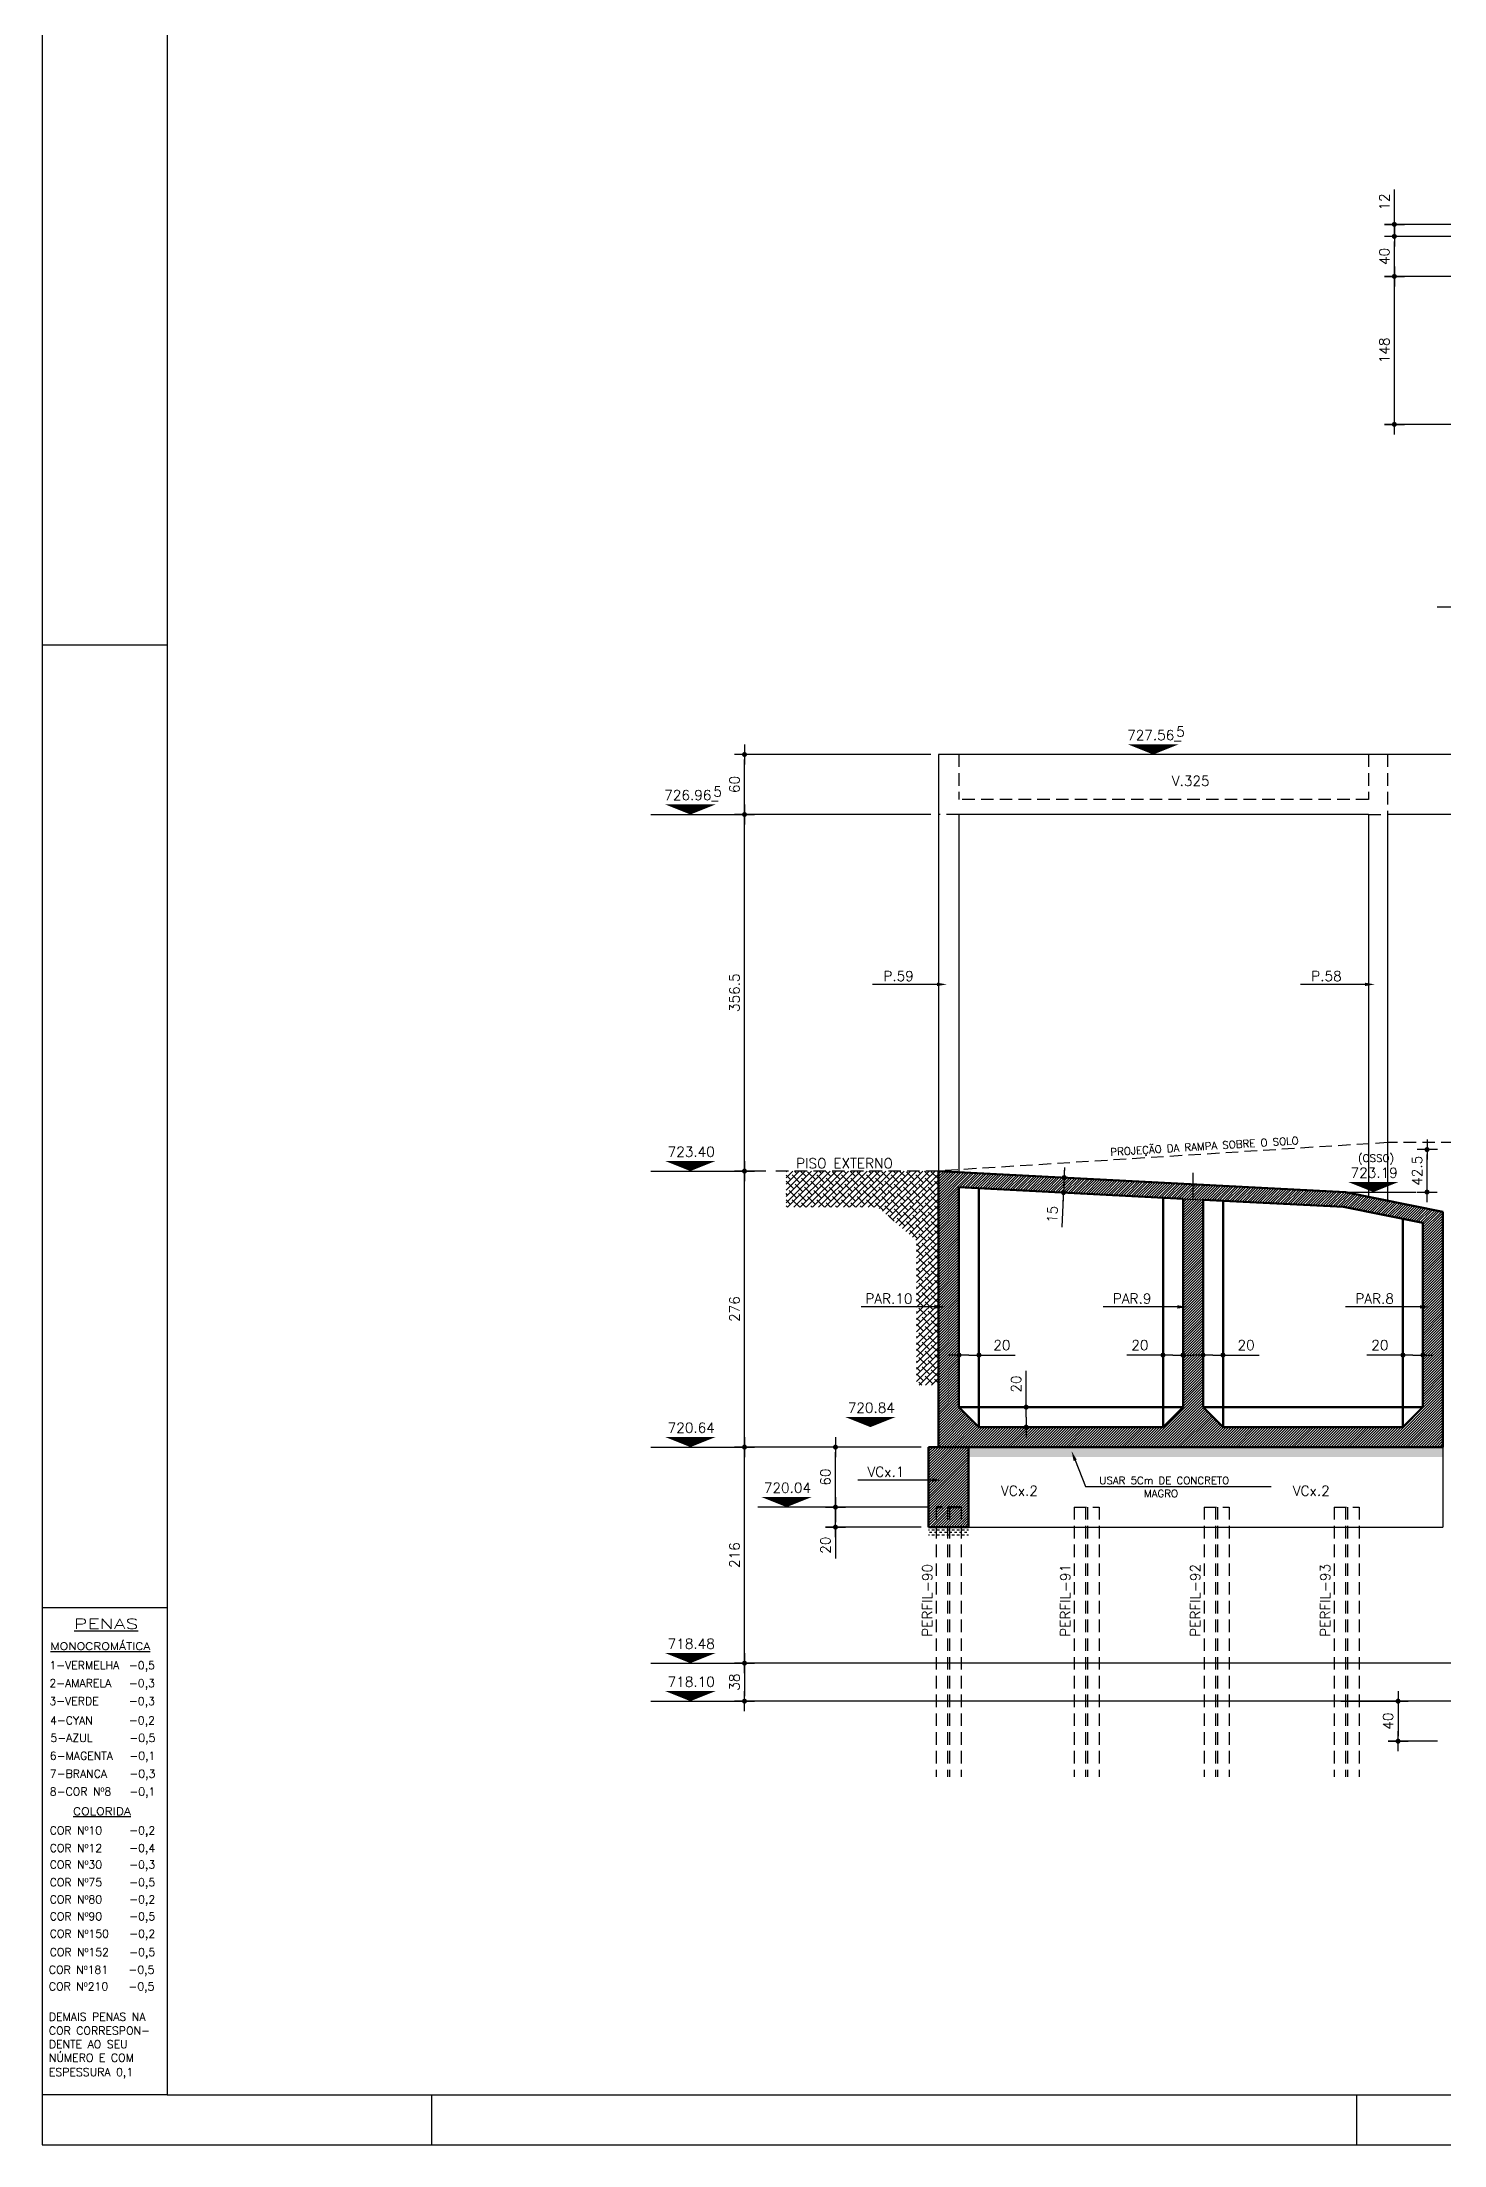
# Model space of a CAD drawing. Header units: inches. Extents: x 0 to 5940, y 0 to 4205.
# Drawn here: x 0 to 1402, y 0 to 2102 of the extents above; entities that cross this region are included whole.
import ezdxf
from ezdxf.enums import TextEntityAlignment as Align

# ---------------------------------------------------------------- set-up
doc = ezdxf.new("R2010")
doc.units = ezdxf.units.IN
doc.header["$LTSCALE"] = 50
doc.header["$MEASUREMENT"] = 0
doc.linetypes.add('HIDDEN', pattern=[0.375, 0.25, -0.125])
for name, color, linetype in [('CORTES', 2, 'Continuous'), ('COTA', 6, 'Continuous'), ('FOLHA', 7, 'Continuous'), ('NIVEL', 3, 'Continuous'), ('TEXTO', 3, 'Continuous'), ('TEXTO_PERFIL', 4, 'Continuous')]:
    doc.layers.add(name, color=color, linetype=linetype)
doc.styles.add('060CL', font='simplex.shx', dxfattribs={"height": 11.25})
doc.styles.add('ROMANS', font='romans.shx')
doc.dimstyles.new('COTA_50', dxfattribs={"dimscale": 5, "dimtxt": 2, "dimasz": 1, "dimexe": 2, "dimexo": 1.5, "dimgap": 1, "dimtad": 1, "dimzin": 12, "dimdsep": 46, "dimtxsty": 'ROMANS', "dimblk1": 'COTA', "dimblk2": 'COTA', "dimsah": 1, "dimcen": -4, "dimdle": 1.5, "dimclrd": 6, "dimclre": 6, "dimclrt": 3, "dimadec": 0, "dimazin": 0, "dimtfac": 1, "dimtofl": 0, "dimtmove": 0, "dimatfit": 3, "dimldrblk": 'COTA', "dimfxl": 1, "dimtolj": 1, "dimtzin": 12, "dimarcsym": 0})

# ---------------------------------------------------------------- blocks, each defined once
blk = doc.blocks.new('COTA')
at = {"layer": 'COTA'}
for p, q in [((2, 0), (-2, 0)), ((0, -2), (0, 2))]:
    blk.add_line(p, q, dxfattribs=at)
at = {"layer": 'COTA', "const_width": 0.5}
blk.add_lwpolyline([(-0.25, 0, 1), (0.25, 0, 1)], format="xyb", close=True, dxfattribs=at)
blk = doc.blocks.new('*D102')
at = {"layer": 'COTA', "color": 6, "lineweight": -2, "transparency": 16777216}
for p, q in [((984.3, 742.7), (984.3, 773.9)), ((987, 737.7), (994.3, 737.7)), ((987, 717.7), (994.3, 717.7)), ((984.3, 712.7), (984.3, 707.7))]:
    blk.add_line(p, q, dxfattribs=at)
at = {"layer": 'Defpoints', "color": 0, "transparency": 16777216}
for p in [(979.5, 737.7), (984.3, 737.7), (979.5, 717.7)]:
    blk.add_point(p, dxfattribs=at)
at = {"layer": 'COTA', "color": 6, "lineweight": -2, "transparency": 16777216, "xscale": 5, "yscale": 5, "zscale": 5}
for p, rotation in [((984.3, 737.7), 270), ((984.3, 717.7), 90)]:
    blk.add_blockref('COTA', p, dxfattribs=dict(at, rotation=rotation))
at = {"layer": 'COTA', "color": 3, "transparency": 16777216, "insert": (974.3, 760.8), "char_height": 10, "attachment_point": 5, "rotation": 90, "style": 'ROMANS'}
blk.add_mtext('\\A1;20', dxfattribs=at)
blk = doc.blocks.new('*D103')
at = {"layer": 'COTA', "color": 6, "lineweight": -2, "transparency": 16777216}
for p, q in [((917.1, 795.8), (917.1, 799.7)), ((937.1, 795.8), (937.1, 799.7)), ((912.1, 789.7), (907.1, 789.7)), ((942.1, 789.7), (973.2, 789.7))]:
    blk.add_line(p, q, dxfattribs=at)
at = {"layer": 'Defpoints', "color": 0, "transparency": 16777216}
for p in [(917.1, 788.3), (937.1, 789.7), (937.1, 788.3)]:
    blk.add_point(p, dxfattribs=at)
at = {"layer": 'COTA', "color": 6, "lineweight": -2, "transparency": 16777216, "xscale": 5, "yscale": 5, "zscale": 5}
blk.add_blockref('COTA', (917.1, 789.7), dxfattribs=at)
at = {"layer": 'COTA', "color": 6, "lineweight": -2, "transparency": 16777216, "xscale": 5, "yscale": 5, "zscale": 5, "rotation": 180}
blk.add_blockref('COTA', (937.1, 789.7), dxfattribs=at)
at = {"layer": 'COTA', "color": 3, "transparency": 16777216, "insert": (960.1, 799.7), "char_height": 10, "attachment_point": 5, "style": 'ROMANS'}
blk.add_mtext('\\A1;20', dxfattribs=at)
blk = doc.blocks.new('*D104')
at = {"layer": 'COTA', "color": 6, "lineweight": -2, "transparency": 16777216}
for p, q in [((1161.2, 795.8), (1161.2, 799.7)), ((1181.2, 795.8), (1181.2, 799.7)), ((1156.2, 789.7), (1151.2, 789.7)), ((1186.2, 789.7), (1217.4, 789.7))]:
    blk.add_line(p, q, dxfattribs=at)
at = {"layer": 'Defpoints', "color": 0, "transparency": 16777216}
for p in [(1161.2, 788.3), (1181.2, 789.7), (1181.2, 788.3)]:
    blk.add_point(p, dxfattribs=at)
at = {"layer": 'COTA', "color": 6, "lineweight": -2, "transparency": 16777216, "xscale": 5, "yscale": 5, "zscale": 5}
blk.add_blockref('COTA', (1161.2, 789.7), dxfattribs=at)
at = {"layer": 'COTA', "color": 6, "lineweight": -2, "transparency": 16777216, "xscale": 5, "yscale": 5, "zscale": 5, "rotation": 180}
blk.add_blockref('COTA', (1181.2, 789.7), dxfattribs=at)
at = {"layer": 'COTA', "color": 3, "transparency": 16777216, "insert": (1204.3, 799.7), "char_height": 10, "attachment_point": 5, "style": 'ROMANS'}
blk.add_mtext('\\A1;20', dxfattribs=at)
blk = doc.blocks.new('*D105')
at = {"layer": 'COTA', "color": 6, "lineweight": -2, "transparency": 16777216}
for p, q in [((1121.2, 787.6), (1121.2, 799.7)), ((1141.2, 787.6), (1141.2, 799.7)), ((1116.2, 789.7), (1085, 789.7)), ((1146.2, 789.7), (1151.2, 789.7))]:
    blk.add_line(p, q, dxfattribs=at)
at = {"layer": 'Defpoints', "color": 0, "transparency": 16777216}
for p in [(1121.2, 789.7), (1121.2, 780.1), (1141.2, 780.1)]:
    blk.add_point(p, dxfattribs=at)
at = {"layer": 'COTA', "color": 6, "lineweight": -2, "transparency": 16777216, "xscale": 5, "yscale": 5, "zscale": 5}
blk.add_blockref('COTA', (1121.2, 789.7), dxfattribs=at)
at = {"layer": 'COTA', "color": 6, "lineweight": -2, "transparency": 16777216, "xscale": 5, "yscale": 5, "zscale": 5, "rotation": 180}
blk.add_blockref('COTA', (1141.2, 789.7), dxfattribs=at)
at = {"layer": 'COTA', "color": 3, "transparency": 16777216, "insert": (1098.1, 799.7), "char_height": 10, "attachment_point": 5, "style": 'ROMANS'}
blk.add_mtext('\\A1;20', dxfattribs=at)
blk = doc.blocks.new('*D106')
at = {"layer": 'COTA', "color": 6, "lineweight": -2, "transparency": 16777216}
for p, q in [((1361.2, 787.6), (1361.2, 799.7)), ((1381.2, 787.6), (1381.2, 799.7)), ((1356.2, 789.7), (1325, 789.7)), ((1386.2, 789.7), (1391.2, 789.7))]:
    blk.add_line(p, q, dxfattribs=at)
at = {"layer": 'Defpoints', "color": 0, "transparency": 16777216}
for p in [(1361.2, 789.7), (1361.2, 780.1), (1381.2, 780.1)]:
    blk.add_point(p, dxfattribs=at)
at = {"layer": 'COTA', "color": 6, "lineweight": -2, "transparency": 16777216, "xscale": 5, "yscale": 5, "zscale": 5}
blk.add_blockref('COTA', (1361.2, 789.7), dxfattribs=at)
at = {"layer": 'COTA', "color": 6, "lineweight": -2, "transparency": 16777216, "xscale": 5, "yscale": 5, "zscale": 5, "rotation": 180}
blk.add_blockref('COTA', (1381.2, 789.7), dxfattribs=at)
at = {"layer": 'COTA', "color": 3, "transparency": 16777216, "insert": (1338.1, 799.7), "char_height": 10, "attachment_point": 5, "style": 'ROMANS'}
blk.add_mtext('\\A1;20', dxfattribs=at)
blk = doc.blocks.new('*D116')
at = {"layer": 'COTA', "color": 6, "lineweight": -2, "transparency": 16777216}
for p, q in [((1430.7, 481.7), (692.6, 481.7)), ((702.6, 476.7), (702.6, 448.7)), ((1430.7, 443.7), (692.6, 443.7))]:
    blk.add_line(p, q, dxfattribs=at)
at = {"layer": 'Defpoints', "color": 0, "transparency": 16777216}
for p in [(1438.2, 481.7), (702.6, 443.7), (1438.2, 443.7)]:
    blk.add_point(p, dxfattribs=at)
at = {"layer": 'COTA', "color": 6, "lineweight": -2, "transparency": 16777216, "xscale": 5, "yscale": 5, "zscale": 5}
for p, rotation in [((702.6, 481.7), 90), ((702.6, 443.7), 270)]:
    blk.add_blockref('COTA', p, dxfattribs=dict(at, rotation=rotation))
at = {"layer": 'COTA', "color": 3, "transparency": 16777216, "insert": (692.6, 462.7), "char_height": 10, "attachment_point": 5, "rotation": 90, "style": 'ROMANS'}
blk.add_mtext('\\A1;38', dxfattribs=at)
blk = doc.blocks.new('*D117')
at = {"layer": 'COTA', "color": 6, "lineweight": -2, "transparency": 16777216}
for p, q in [((879.3, 697.7), (692.6, 697.7)), ((702.6, 486.7), (702.6, 692.7)), ((1423.2, 481.7), (692.6, 481.7))]:
    blk.add_line(p, q, dxfattribs=at)
at = {"layer": 'Defpoints', "color": 0, "transparency": 16777216}
for p in [(702.6, 697.7), (886.8, 697.7), (1430.7, 481.7)]:
    blk.add_point(p, dxfattribs=at)
at = {"layer": 'COTA', "color": 6, "lineweight": -2, "transparency": 16777216, "xscale": 5, "yscale": 5, "zscale": 5}
for p, rotation in [((702.6, 697.7), 90), ((702.6, 481.7), 270)]:
    blk.add_blockref('COTA', p, dxfattribs=dict(at, rotation=rotation))
at = {"layer": 'COTA', "color": 3, "transparency": 16777216, "insert": (692.6, 589.7), "char_height": 10, "attachment_point": 5, "rotation": 90, "style": 'ROMANS'}
blk.add_mtext('\\A1;216', dxfattribs=at)
blk = doc.blocks.new('*D118')
at = {"layer": 'COTA', "color": 6, "lineweight": -2, "transparency": 16777216}
for p, q in [((724, 973.7), (692.6, 973.7)), ((702.6, 702.7), (702.6, 968.7)), ((879.3, 697.7), (692.6, 697.7))]:
    blk.add_line(p, q, dxfattribs=at)
at = {"layer": 'Defpoints', "color": 0, "transparency": 16777216}
for p in [(702.6, 973.7), (731.5, 973.7), (886.8, 697.7)]:
    blk.add_point(p, dxfattribs=at)
at = {"layer": 'COTA', "color": 6, "lineweight": -2, "transparency": 16777216, "xscale": 5, "yscale": 5, "zscale": 5}
for p, rotation in [((702.6, 973.7), 90), ((702.6, 697.7), 270)]:
    blk.add_blockref('COTA', p, dxfattribs=dict(at, rotation=rotation))
at = {"layer": 'COTA', "color": 3, "transparency": 16777216, "insert": (692.6, 835.7), "char_height": 10, "attachment_point": 5, "rotation": 90, "style": 'ROMANS'}
blk.add_mtext('\\A1;276', dxfattribs=at)
blk = doc.blocks.new('*D119')
at = {"layer": 'COTA', "color": 6, "lineweight": -2, "transparency": 16777216}
for p, q in [((1022.7, 972.2), (1023, 977.2)), ((1021.4, 947.2), (1019.9, 917.5)), ((1024.6, 952.1), (1031.7, 951.7)), ((1025.4, 967.1), (1032.4, 966.7))]:
    blk.add_line(p, q, dxfattribs=at)
at = {"layer": 'Defpoints', "color": 0, "transparency": 16777216}
for p in [(1017.9, 967.4), (1017.1, 952.5), (1021.7, 952.2)]:
    blk.add_point(p, dxfattribs=at)
at = {"layer": 'COTA', "color": 6, "lineweight": -2, "transparency": 16777216, "xscale": 5, "yscale": 5, "zscale": 5}
for p, rotation in [((1022.4, 967.2), 267.0470527265151), ((1021.7, 952.2), 87.0470527265151)]:
    blk.add_blockref('COTA', p, dxfattribs=dict(at, rotation=rotation))
at = {"layer": 'COTA', "color": 3, "transparency": 16777216, "insert": (1010.5, 930.4), "char_height": 10, "attachment_point": 5, "rotation": 87.0471, "style": 'ROMANS'}
blk.add_mtext('\\A1;15', dxfattribs=at)
blk = doc.blocks.new('*D120')
at = {"layer": 'COTA', "color": 6, "lineweight": -2, "transparency": 16777216}
for p, q in [((1299.2, 443.7), (1366.3, 443.7)), ((1356.3, 438.7), (1356.3, 408.7)), ((1395.7, 403.7), (1346.3, 403.7))]:
    blk.add_line(p, q, dxfattribs=at)
at = {"layer": 'Defpoints', "color": 0, "transparency": 16777216}
for p in [(1291.7, 443.7), (1356.3, 403.7), (1403.2, 403.7)]:
    blk.add_point(p, dxfattribs=at)
at = {"layer": 'COTA', "color": 6, "lineweight": -2, "transparency": 16777216, "xscale": 5, "yscale": 5, "zscale": 5}
for p, rotation in [((1356.3, 443.7), 90), ((1356.3, 403.7), 270)]:
    blk.add_blockref('COTA', p, dxfattribs=dict(at, rotation=rotation))
at = {"layer": 'COTA', "color": 3, "transparency": 16777216, "insert": (1346.3, 423.7), "char_height": 10, "attachment_point": 5, "rotation": 90, "style": 'ROMANS'}
blk.add_mtext('\\A1;40', dxfattribs=at)
blk = doc.blocks.new('*D123')
at = {"layer": 'COTA', "color": 6, "lineweight": -2, "transparency": 16777216}
for p, q in [((1395.7, 995.2), (1375.3, 995.2)), ((1385.3, 957.7), (1385.3, 990.2)), ((1381.9, 952.7), (1395.3, 952.7))]:
    blk.add_line(p, q, dxfattribs=at)
at = {"layer": 'Defpoints', "color": 0, "transparency": 16777216}
for p in [(1385.3, 995.2), (1403.2, 995.2), (1374.4, 952.7)]:
    blk.add_point(p, dxfattribs=at)
at = {"layer": 'COTA', "color": 6, "lineweight": -2, "transparency": 16777216, "xscale": 5, "yscale": 5, "zscale": 5}
for p, rotation in [((1385.3, 995.2), 90), ((1385.3, 952.7), 270)]:
    blk.add_blockref('COTA', p, dxfattribs=dict(at, rotation=rotation))
at = {"layer": 'COTA', "color": 3, "transparency": 16777216, "insert": (1375.3, 974), "char_height": 10, "attachment_point": 5, "rotation": 90, "style": 'ROMANS'}
blk.add_mtext('\\A1;42.5', dxfattribs=at)
blk = doc.blocks.new('*D126')
at = {"layer": 'COTA', "color": 6, "lineweight": -2, "transparency": 16777216}
for p, q in [((889, 1330.2), (692.6, 1330.2)), ((702.6, 978.7), (702.6, 1325.2)), ((724, 973.7), (692.6, 973.7))]:
    blk.add_line(p, q, dxfattribs=at)
at = {"layer": 'Defpoints', "color": 0, "transparency": 16777216}
for p in [(702.6, 1330.2), (896.5, 1330.2), (731.5, 973.7)]:
    blk.add_point(p, dxfattribs=at)
at = {"layer": 'COTA', "color": 6, "lineweight": -2, "transparency": 16777216, "xscale": 5, "yscale": 5, "zscale": 5}
for p, rotation in [((702.6, 1330.2), 90), ((702.6, 973.7), 270)]:
    blk.add_blockref('COTA', p, dxfattribs=dict(at, rotation=rotation))
at = {"layer": 'COTA', "color": 3, "transparency": 16777216, "insert": (692.6, 1152), "char_height": 10, "attachment_point": 5, "rotation": 90, "style": 'ROMANS'}
blk.add_mtext('\\A1;356.5', dxfattribs=at)
blk = doc.blocks.new('*D127')
at = {"layer": 'COTA', "color": 6, "lineweight": -2, "transparency": 16777216}
for p, q in [((889, 1390.2), (692.6, 1390.2)), ((702.6, 1335.2), (702.6, 1385.2)), ((889, 1330.2), (692.6, 1330.2))]:
    blk.add_line(p, q, dxfattribs=at)
at = {"layer": 'Defpoints', "color": 0, "transparency": 16777216}
for p in [(702.6, 1390.2), (896.5, 1390.2), (896.5, 1330.2)]:
    blk.add_point(p, dxfattribs=at)
at = {"layer": 'COTA', "color": 6, "lineweight": -2, "transparency": 16777216, "xscale": 5, "yscale": 5, "zscale": 5}
for p, rotation in [((702.6, 1390.2), 90), ((702.6, 1330.2), 270)]:
    blk.add_blockref('COTA', p, dxfattribs=dict(at, rotation=rotation))
at = {"layer": 'COTA', "color": 3, "transparency": 16777216, "insert": (692.6, 1360.2), "char_height": 10, "attachment_point": 5, "rotation": 90, "style": 'ROMANS'}
blk.add_mtext('\\A1;60', dxfattribs=at)
blk = doc.blocks.new('*D145')
at = {"layer": 'COTA', "color": 6, "lineweight": -2, "transparency": 16777216}
for p, q in [((1465.1, 1868.2), (1342.6, 1868.2)), ((1352.6, 1725.2), (1352.6, 1863.2)), ((1515.3, 1720.2), (1342.6, 1720.2))]:
    blk.add_line(p, q, dxfattribs=at)
at = {"layer": 'Defpoints', "color": 0, "transparency": 16777216}
for p in [(1352.6, 1868.2), (1472.6, 1868.2), (1522.8, 1720.2)]:
    blk.add_point(p, dxfattribs=at)
at = {"layer": 'COTA', "color": 6, "lineweight": -2, "transparency": 16777216, "xscale": 5, "yscale": 5, "zscale": 5}
for p, rotation in [((1352.6, 1868.2), 90), ((1352.6, 1720.2), 270)]:
    blk.add_blockref('COTA', p, dxfattribs=dict(at, rotation=rotation))
at = {"layer": 'COTA', "color": 3, "transparency": 16777216, "insert": (1342.6, 1794.2), "char_height": 10, "attachment_point": 5, "rotation": 90, "style": 'ROMANS'}
blk.add_mtext('\\A1;148', dxfattribs=at)
blk = doc.blocks.new('*D146')
at = {"layer": 'COTA', "color": 6, "lineweight": -2, "transparency": 16777216}
for p, q in [((1447.1, 1908.2), (1342.6, 1908.2)), ((1352.6, 1873.2), (1352.6, 1903.2)), ((1465.1, 1868.2), (1342.6, 1868.2))]:
    blk.add_line(p, q, dxfattribs=at)
at = {"layer": 'Defpoints', "color": 0, "transparency": 16777216}
for p in [(1352.6, 1908.2), (1454.6, 1908.2), (1472.6, 1868.2)]:
    blk.add_point(p, dxfattribs=at)
at = {"layer": 'COTA', "color": 6, "lineweight": -2, "transparency": 16777216, "xscale": 5, "yscale": 5, "zscale": 5}
for p, rotation in [((1352.6, 1908.2), 90), ((1352.6, 1868.2), 270)]:
    blk.add_blockref('COTA', p, dxfattribs=dict(at, rotation=rotation))
at = {"layer": 'COTA', "color": 3, "transparency": 16777216, "insert": (1342.6, 1888.2), "char_height": 10, "attachment_point": 5, "rotation": 90, "style": 'ROMANS'}
blk.add_mtext('\\A1;40', dxfattribs=at)
blk = doc.blocks.new('*D147')
at = {"layer": 'COTA', "color": 6, "lineweight": -2, "transparency": 16777216}
for p, q in [((1352.6, 1925.2), (1352.6, 1955)), ((1425.3, 1920.2), (1342.6, 1920.2)), ((1384.2, 1908.2), (1342.6, 1908.2)), ((1352.6, 1903.2), (1352.6, 1898.2))]:
    blk.add_line(p, q, dxfattribs=at)
at = {"layer": 'Defpoints', "color": 0, "transparency": 16777216}
for p in [(1352.6, 1920.2), (1432.8, 1920.2), (1391.7, 1908.2)]:
    blk.add_point(p, dxfattribs=at)
at = {"layer": 'COTA', "color": 6, "lineweight": -2, "transparency": 16777216, "xscale": 5, "yscale": 5, "zscale": 5}
for p, rotation in [((1352.6, 1920.2), 270), ((1352.6, 1908.2), 90)]:
    blk.add_blockref('COTA', p, dxfattribs=dict(at, rotation=rotation))
at = {"layer": 'COTA', "color": 3, "transparency": 16777216, "insert": (1342.6, 1942.6), "char_height": 10, "attachment_point": 5, "rotation": 90, "style": 'ROMANS'}
blk.add_mtext('\\A1;12', dxfattribs=at)
blk = doc.blocks.new('*D199')
at = {"layer": 'COTA', "color": 6, "lineweight": -2, "transparency": 16777216}
for p, q in [((795.8, 697.7), (783.6, 697.7)), ((793.6, 642.7), (793.6, 692.7)), ((886.8, 637.7), (783.6, 637.7))]:
    blk.add_line(p, q, dxfattribs=at)
at = {"layer": 'Defpoints', "color": 0, "transparency": 16777216}
for p in [(793.6, 697.7), (803.3, 697.7), (894.3, 637.7)]:
    blk.add_point(p, dxfattribs=at)
at = {"layer": 'COTA', "color": 6, "lineweight": -2, "transparency": 16777216, "xscale": 5, "yscale": 5, "zscale": 5}
for p, rotation in [((793.6, 697.7), 90), ((793.6, 637.7), 270)]:
    blk.add_blockref('COTA', p, dxfattribs=dict(at, rotation=rotation))
at = {"layer": 'COTA', "color": 3, "transparency": 16777216, "insert": (783.6, 667.7), "char_height": 10, "attachment_point": 5, "rotation": 90, "style": 'ROMANS'}
blk.add_mtext('\\A1;60', dxfattribs=at)
blk = doc.blocks.new('*D200')
at = {"layer": 'COTA', "color": 6, "lineweight": -2, "transparency": 16777216}
for p, q in [((886.8, 637.7), (783.6, 637.7)), ((793.6, 632.7), (793.6, 622.7)), ((879.3, 617.7), (783.6, 617.7)), ((793.6, 617.7), (793.6, 586.5))]:
    blk.add_line(p, q, dxfattribs=at)
at = {"layer": 'Defpoints', "color": 0, "transparency": 16777216}
for p in [(894.3, 637.7), (793.6, 617.7), (886.8, 617.7)]:
    blk.add_point(p, dxfattribs=at)
at = {"layer": 'COTA', "color": 6, "lineweight": -2, "transparency": 16777216, "xscale": 5, "yscale": 5, "zscale": 5}
for p, rotation in [((793.6, 637.7), 90), ((793.6, 617.7), 270)]:
    blk.add_blockref('COTA', p, dxfattribs=dict(at, rotation=rotation))
at = {"layer": 'COTA', "color": 3, "transparency": 16777216, "insert": (783.6, 599.6), "char_height": 10, "attachment_point": 5, "rotation": 90, "style": 'ROMANS'}
blk.add_mtext('\\A1;20', dxfattribs=at)

msp = doc.modelspace()

# ---------------------------------------------------------------- hatches: boundary and pattern name
at = {"layer": 'CORTES'}
h = msp.add_hatch(dxfattribs=at)
h.set_pattern_fill('ANSI38', color=253, scale=35)
h.set_pattern_definition([(45, (-20281.5175, 14211.9258), (-3.0935922, 3.0935922), []), (135, (-20281.5175, 14211.9258), (-9.2807765, 3.0935922), [10.9375, -6.5625])])
h.paths.add_polyline_path([(896.542, 973.702), (744.187, 973.702), (744.187, 937.482), (836.125, 937.482), (874.79, 904.001), (874.79, 759.773), (896.542, 759.773)])
h = msp.add_hatch(dxfattribs=at)
h.set_pattern_fill('ANSI31', color=252, scale=15)
h.paths.add_polyline_path([(896.542, 973.702), (896.542, 697.702), (1401.229, 697.702), (1401.229, 933.102), (1303.643, 952.702)])
h.paths.add_polyline_path([(1141.229, 946.06), (1141.229, 737.702), (1121.229, 717.702), (937.054, 717.702), (917.054, 737.702), (917.054, 957.624)], flags=16)
h.paths.add_polyline_path([(1161.229, 945.028), (1301.77, 937.778), (1381.229, 921.819), (1381.229, 737.702), (1361.229, 717.702), (1181.229, 717.702), (1161.229, 737.702)], flags=16)
h.paths.add_polyline_path([(1193.729, 792.156), (1214.919, 792.156), (1214.919, 807.156), (1193.729, 807.156)], flags=8)
h.paths.add_polyline_path([(1327.538, 792.156), (1348.729, 792.156), (1348.729, 807.156), (1327.538, 807.156)], flags=8)
h.paths.add_polyline_path([(949.554, 792.156), (970.745, 792.156), (970.745, 807.156), (949.554, 807.156)], flags=8)
h.paths.add_polyline_path([(981.827, 750.202), (981.827, 771.392), (966.827, 771.392), (966.827, 750.202)], flags=8)
h.paths.add_polyline_path([(1087.538, 792.156), (1108.729, 792.156), (1108.729, 807.156), (1087.538, 807.156)], flags=8)
h.paths.add_polyline_path([(1017.516, 920.137), (1018.534, 939.872), (1003.554, 940.645), (1002.536, 920.909)], flags=8)
h.paths.add_polyline_path([(1312.196, 837.88), (1312.196, 854.546), (1358.386, 854.546), (1358.386, 837.88)], flags=8)
h.paths.add_polyline_path([(1069.653, 837.88), (1069.653, 854.546), (1115.367, 854.546), (1115.367, 837.88)], flags=8)
h = msp.add_hatch(dxfattribs=at)
h.set_pattern_fill('ANSI31', color=252, scale=15)
h.paths.add_polyline_path([(926.798, 697.702), (886.798, 697.702), (886.798, 617.702), (894.298, 617.702), (894.298, 637.702), (919.298, 637.702), (919.298, 617.702), (926.798, 617.702)])
h.paths.add_polyline_path([(919.298, 637.702), (907.798, 637.702), (907.798, 617.702), (919.298, 617.702)], flags=17)
h.paths.add_polyline_path([(907.798, 637.702), (905.798, 637.702), (905.798, 617.702), (907.798, 617.702)], flags=17)
h.paths.add_polyline_path([(905.798, 637.702), (894.298, 637.702), (894.298, 617.702), (905.798, 617.702)], flags=17)
h = msp.add_hatch(dxfattribs=at)
h.set_pattern_fill('DASH', color=8, scale=20, style=0)
h.paths.add_polyline_path([(1401.229, 697.702), (926.798, 697.702), (926.798, 687.702), (1401.229, 687.702)])
h = msp.add_hatch(dxfattribs=at)
h.set_pattern_fill('DASH', color=8, scale=20, style=0)
h.paths.add_polyline_path([(926.798, 617.702), (886.798, 617.702), (886.798, 607.702), (926.798, 607.702)])

# ---------------------------------------------------------------- linework, layer by layer
at = {"layer": 'CORTES', "color": 8}
for p, q in [((896.542, 1390.202), (896.542, 973.702)), ((1472.73, 1390.202), (896.542, 1390.202)), ((1326.731, 1330.202), (917.054, 1330.202)), ((917.054, 1330.202), (917.054, 972.644)), ((1326.731, 1330.202), (1326.731, 948.064)), ((1472.73, 1330.202), (1345.731, 1330.202)), ((1345.731, 1330.202), (1345.731, 944.248))]:
    msp.add_line(p, q, dxfattribs=at)
at = {"layer": 'CORTES', "color": 8, "linetype": 'HIDDEN'}
for p, q in [((917.054, 1390.202), (917.054, 1345.202)), ((1326.731, 1390.202), (1326.731, 1345.202)), ((1345.731, 1390.202), (1345.731, 1330.202)), ((917.054, 1330.202), (896.542, 1330.202)), ((1326.731, 1345.202), (917.054, 1345.202)), ((1326.731, 1330.202), (1345.731, 1330.202)), ((1346.229, 1002.202), (896.542, 973.702)), ((1449.379, 1002.202), (1346.229, 1002.202)), ((894.298, 637.702), (894.298, 368.04)), ((905.798, 637.702), (905.798, 368.04)), ((907.798, 637.702), (907.798, 368.04)), ((919.298, 637.702), (919.298, 368.04)), ((1032.31, 637.702), (1032.31, 368.04)), ((1032.31, 637.702), (1057.31, 637.702)), ((1043.81, 637.702), (1043.81, 368.04)), ((1045.81, 637.702), (1045.81, 368.04)), ((1057.31, 637.702), (1057.31, 368.04)), ((1162.31, 637.702), (1162.31, 368.04)), ((1162.31, 637.702), (1187.31, 637.702)), ((1173.81, 637.702), (1173.81, 368.04)), ((1175.81, 637.702), (1175.81, 368.04)), ((1187.31, 637.702), (1187.31, 368.04)), ((1292.31, 637.702), (1292.31, 368.04)), ((1292.31, 637.702), (1317.31, 637.702)), ((1303.81, 637.702), (1303.81, 368.04)), ((1305.81, 637.702), (1305.81, 368.04)), ((1317.31, 637.702), (1317.31, 368.04))]:
    msp.add_line(p, q, dxfattribs=at)
at = {"layer": 'CORTES', "color": 1, "linetype": 'HIDDEN'}
msp.add_line((896.542, 973.702), (731.478, 973.702), dxfattribs=at)
at = {"layer": 'CORTES', "color": 1, "linetype": 'Continuous', "lineweight": 50}
for p, q in [((896.542, 973.702), (896.542, 697.702)), ((896.542, 973.702), (1303.643, 952.702)), ((917.054, 957.624), (917.054, 737.702)), ((917.054, 957.624), (1141.229, 946.06)), ((1303.643, 952.702), (1401.229, 933.102)), ((1141.229, 946.06), (1141.229, 737.702)), ((1161.229, 945.028), (1161.229, 737.702)), ((1161.229, 945.028), (1301.77, 937.778)), ((1301.77, 937.778), (1381.229, 921.819)), ((1401.229, 933.102), (1401.229, 697.702)), ((1381.229, 921.819), (1381.229, 737.702)), ((917.054, 737.702), (937.054, 717.702)), ((1141.229, 737.702), (1121.229, 717.702)), ((1161.229, 737.702), (1181.229, 717.702)), ((1381.229, 737.702), (1361.229, 717.702)), ((1121.229, 717.702), (937.054, 717.702)), ((1361.229, 717.702), (1181.229, 717.702)), ((1401.229, 697.702), (886.798, 697.702)), ((886.798, 697.702), (886.798, 617.702)), ((926.798, 697.702), (926.798, 617.702)), ((926.798, 617.702), (886.798, 617.702))]:
    msp.add_line(p, q, dxfattribs=at)
at = {"layer": 'CORTES', "color": 8, "linetype": 'Continuous', "lineweight": 50}
for p, q in [((937.054, 956.592), (937.054, 717.702)), ((1121.229, 947.091), (1121.229, 717.702)), ((1181.229, 943.996), (1181.229, 717.702)), ((1361.229, 925.836), (1361.229, 717.702)), ((1141.229, 737.702), (917.054, 737.702)), ((1381.229, 737.702), (1161.229, 737.702))]:
    msp.add_line(p, q, dxfattribs=at)
at = {"layer": 'CORTES'}
for p in [(1401.229, 697.702), (926.798, 617.702)]:
    msp.add_line(p, (1401.229, 617.702), dxfattribs=at)
at = {"layer": 'CORTES', "color": 8, "linetype": 'HIDDEN', "lineweight": 50}
msp.add_line((919.298, 637.702), (894.298, 637.702), dxfattribs=at)
at = {"layer": 'COTA'}
for p, q in [((608.808, 1330.202), (692.636, 1330.202)), ((608.808, 973.702), (692.636, 973.702)), ((1151.229, 945.544), (1151.229, 971.785)), ((1303.643, 952.702), (1374.412, 952.702)), ((1141.229, 946.06), (1161.229, 945.028)), ((608.808, 697.702), (692.636, 697.702)), ((783.568, 637.702), (715.869, 637.702)), ((608.808, 481.702), (692.636, 481.702)), ((608.808, 443.702), (692.636, 443.702))]:
    msp.add_line(p, q, dxfattribs=at)
at = {"layer": 'FOLHA', "color": 1}
for p, q in [((125, 4155), (125, 50)), ((125, 50), (5895, 50))]:
    msp.add_line(p, q, dxfattribs=at)
at = {"layer": 'FOLHA'}
for p, q in [((0, 1500), (125, 1500)), ((390, 0), (390, 50)), ((1315, 0), (1315, 50))]:
    msp.add_line(p, q, dxfattribs=at)
at = {"layer": 'FOLHA', "color": 8}
for p, q in [((125, 536.856), (0, 536.856)), ((125, 50), (0, 50))]:
    msp.add_line(p, q, dxfattribs=at)
at = {"layer": 'FOLHA'}
msp.add_lwpolyline([(0, 4205), (0, 0), (5940, 0), (5940, 4205)], close=True, dxfattribs=at)
at = {"layer": 'NIVEL', "color": 1}
for points in [[(1111.483, 1390.202, 0, 50, 0), (1111.483, 1400.202, 50, 50, 0)], [(648.468, 1330.202, 0, 50, 0), (648.468, 1340.202, 50, 50, 0)], [(648.468, 973.702, 0, 50, 0), (648.468, 983.702, 50, 50, 0)], [(1331.559, 952.702, 0, 50, 0), (1331.559, 962.702, 50, 50, 0)], [(828.569, 717.702, 0, 50, 0), (828.569, 727.702, 50, 50, 0)], [(648.468, 697.702, 0, 50, 0), (648.468, 707.702, 50, 50, 0)], [(744.685, 637.702, 0, 50, 0), (744.685, 647.702, 50, 50, 0)], [(648.468, 481.702, 0, 50, 0), (648.468, 491.702, 50, 50, 0)], [(648.468, 443.702, 0, 50, 0), (648.468, 453.702, 50, 50, 0)]]:
    msp.add_lwpolyline(points, format="xyseb", dxfattribs=at)
at = {"layer": 'TEXTO', "color": 8}
for p, q in [((1502.312, 1537.369), (1395.523, 1537.369)), ((895.283, 1160.339), (830.685, 1160.339)), ((1323.283, 1160.339), (1258.685, 1160.339)), ((893.652, 837.886), (819.315, 837.886)), ((1135.64, 837.886), (1061.304, 837.886)), ((1378.183, 837.886), (1303.847, 837.886)), ((1033.352, 684.505), (1043.653, 658.415)), ((890.254, 664.759), (815.918, 664.759)), ((1043.653, 658.415), (1229.334, 658.415))]:
    msp.add_line(p, q, dxfattribs=at)
for points in [[(895.283, 1158.673), (895.283, 1162.006), (905.283, 1160.339)], [(1323.283, 1158.673), (1323.283, 1162.006), (1333.283, 1160.339)], [(893.652, 836.219), (893.652, 839.552), (903.652, 837.886)], [(1135.64, 836.219), (1135.64, 839.552), (1145.64, 837.886)], [(1378.183, 836.219), (1378.183, 839.552), (1388.183, 837.886)], [(1034.902, 685.117), (1031.802, 683.893), (1029.68, 693.806)], [(890.254, 663.092), (890.254, 666.426), (900.254, 664.759)]]:
    msp.add_solid(points, dxfattribs=at)

# ---------------------------------------------------------------- texts
at = {"layer": 'FOLHA', "color": 5, "style": 'ROMANS', "width": 1.5}
msp.add_text('%%UPENAS', height=10, dxfattribs=at).set_placement((32.009, 515.998))
at = {"layer": 'FOLHA', "color": 3, "style": 'ROMANS', "width": 1.2}
for s, p in [('%%UMONOCROMÁTICA', (8.412, 494.879)), ('%%UCOLORIDA', (30.992, 329.813))]:
    msp.add_text(s, height=7.5, dxfattribs=at).set_placement(p)
at = {"layer": 'FOLHA', "color": 4, "style": 'ROMANS'}
for s, p in [('2-AMARELA', (7.306, 457.668)), ('1-VERMELHA', (7.306, 475.529)), ('-0,5', (86.858, 475.529)), ('-0,3', (86.858, 457.668)), ('3-VERDE', (7.306, 439.807)), ('-0,3', (86.858, 439.807)), ('4-CYAN', (7.942, 420.457)), ('-0,2 ', (86.858, 420.457)), ('5-AZUL', (8.423, 402.926)), ('-0,5', (87.339, 402.926)), ('6-MAGENTA', (7.788, 385.065)), ('-0,1', (87.339, 385.065)), ('7-BRANCA', (7.788, 367.204)), ('8-COR Nº8', (7.788, 349.343)), ('-0,3', (87.339, 367.204)), ('-0,1', (87.339, 349.343)), ('COR Nº10', (7.608, 310.463)), ('-0,2', (87.16, 310.463)), ('COR Nº12', (7.608, 292.856)), ('-0,4', (87.16, 292.856)), ('COR Nº30', (7.608, 276.291)), ('-0,3', (87.16, 276.291)), ('COR Nº75', (7.608, 258.643)), ('-0,5', (87.16, 258.643)), ('COR Nº80', (7.608, 241.516)), ('COR Nº90', (7.608, 224.556)), ('-0,2', (87.16, 241.516)), ('-0,5', (87.16, 224.556)), ('COR Nº150', (7.608, 207.219)), ('-0,2', (87.16, 207.219)), ('COR Nº152', (7.608, 188.793)), ('-0,5', (87.16, 188.793)), ('COR Nº181', (6.816, 171.153)), ('-0,5', (86.368, 171.153)), ('COR Nº210', (6.816, 154.462)), ('-0,5', (86.368, 154.462)), ('DEMAIS PENAS NA', (6.816, 124.123)), ('COR CORRESPON-', (6.816, 110.296)), ('DENTE AO SEU ', (6.816, 96.639)), ('NÚMERO E COM', (6.816, 83.181)), ('ESPESSURA 0,1', (6.816, 68.853))]:
    msp.add_text(s, height=8, dxfattribs=at).set_placement(p)
at = {"layer": 'NIVEL', "color": 3, "style": 'ROMANS'}
for s, p in [('727.56_', (1112.37, 1404.555)), ('5', (1138.777, 1408.095)), ('726.96_', (649.355, 1344.555)), ('5', (675.762, 1348.095)), ('723.40', (649.355, 988.055)), ('723.19', (1332.447, 967.055)), ('720.84', (829.456, 732.055)), ('720.64', (649.355, 712.055)), ('720.04', (745.572, 652.055)), ('718.48', (649.355, 496.055)), ('718.10', (649.355, 458.055))]:
    msp.add_text(s, height=10, dxfattribs=at).set_placement(p, align=Align.CENTER)
at = {"layer": 'NIVEL', "color": 4, "style": 'ROMANS'}
msp.add_text('(OSSO)', height=7.5, dxfattribs=at).set_placement((1334.303, 982.859), align=Align.CENTER)
at = {"layer": 'TEXTO', "color": 3, "style": 'ROMANS'}
msp.add_text('V.325', height=10, dxfattribs=at).set_placement((1130.057, 1358.745))
at = {"layer": 'TEXTO', "style": 'ROMANS'}
for s, p in [('P.59', (841.485, 1163.667)), ('P.58', (1269.485, 1163.667)), ('PISO EXTERNO', (754.211, 976.446)), ('PAR.10', (823.452, 841.213)), ('PAR.9', (1071.081, 841.213)), ('PAR.8', (1313.624, 841.213)), ('VCx.1', (825.695, 668.086)), ('VCx.2', (959.194, 649.033)), ('VCx.2', (1251.13, 649.033))]:
    msp.add_text(s, height=10, dxfattribs=at).set_placement(p)
at = {"layer": 'TEXTO', "color": 4, "style": 'ROMANS'}
msp.add_text('PROJEÇÃO DA RAMPA SOBRE O SOLO', height=7.5, rotation=3.536552, dxfattribs=at).set_placement((1068.769, 988.941))
for s, p in [('USAR 5Cm DE CONCRETO', (1057.564, 660.647)), ('MAGRO', (1102.241, 647.629))]:
    msp.add_text(s, height=7.5, dxfattribs=at).set_placement(p)
at = {"layer": 'TEXTO_PERFIL', "color": 3, "style": '060CL'}
for s, p in [('PERFIL-90', (890.468, 508.013)), ('PERFIL-91', (1028.479, 508.013)), ('PERFIL-92', (1158.479, 508.013)), ('PERFIL-93', (1288.479, 508.013))]:
    msp.add_text(s, height=10, rotation=90, dxfattribs=at).set_placement(p)

# ---------------------------------------------------------------- dimensions: what is measured, and where the dimension line sits
at = {"layer": 'COTA'}
for base, p1, p2, picture, middle in [((1352.613, 1920.202), (1391.706, 1908.202), (1432.767, 1920.202), '*D147', (1342.613, 1942.582)), ((1352.613, 1908.202), (1472.616, 1868.202), (1454.616, 1908.202), '*D146', (1342.613, 1888.202)), ((1352.613, 1868.202), (1522.768, 1720.202), (1472.616, 1868.202), '*D145', (1342.613, 1794.202)), ((702.636, 1390.202), (896.542, 1330.202), (896.542, 1390.202), '*D127', (692.636, 1360.202)), ((702.636, 1330.202), (731.478, 973.702), (896.542, 1330.202), '*D126', (692.636, 1151.952)), ((1385.32, 995.202), (1374.412, 952.702), (1403.229, 995.202), '*D123', (1375.32, 973.952)), ((702.636, 973.702), (886.798, 697.702), (731.478, 973.702), '*D118', (692.636, 835.702)), ((984.327, 737.702), (979.53, 717.702), (979.53, 737.702), '*D102', (974.327, 760.797)), ((702.636, 697.702), (1430.729, 481.702), (886.798, 697.702), '*D117', (692.636, 589.702)), ((793.568, 697.702), (894.298, 637.702), (803.345, 697.702), '*D199', (783.568, 667.702)), ((793.568, 617.702), (894.298, 637.702), (886.798, 617.702), '*D200', (783.568, 599.606)), ((702.636, 443.702), (1438.229, 481.702), (1438.229, 443.702), '*D116', (692.636, 462.702)), ((1356.305, 403.702), (1291.749, 443.702), (1403.229, 403.702), '*D120', (1346.305, 423.702))]:
    dim = msp.add_linear_dim(base=base, p1=p1, p2=p2, angle=90, dimstyle='COTA_50', dxfattribs=at)
    dim.commit()
    dim.dimension.update_dxf_attribs({"geometry": picture, "text_midpoint": middle})
dim = msp.add_aligned_dim(p1=(1017.911, 967.441), p2=(1017.138, 952.461), distance=4.542, dimstyle='COTA_50', dxfattribs=at)
dim.commit()
dim.dimension.update_dxf_attribs({"geometry": '*D119', "text_midpoint": (1010.535, 930.391)})
for base, p1, p2, picture, middle in [((937.054, 789.656), (917.054, 788.286), (937.054, 788.286), '*D103', (960.149, 799.656)), ((1121.229, 789.656), (1141.229, 780.07), (1121.229, 780.07), '*D105', (1098.133, 799.656)), ((1181.229, 789.656), (1161.229, 788.286), (1181.229, 788.286), '*D104', (1204.324, 799.656)), ((1361.229, 789.656), (1381.229, 780.07), (1361.229, 780.07), '*D106', (1338.133, 799.656))]:
    dim = msp.add_linear_dim(base=base, p1=p1, p2=p2, dimstyle='COTA_50', dxfattribs=at)
    dim.commit()
    dim.dimension.update_dxf_attribs({"geometry": picture, "text_midpoint": middle})

doc.saveas('drawing.dxf')
